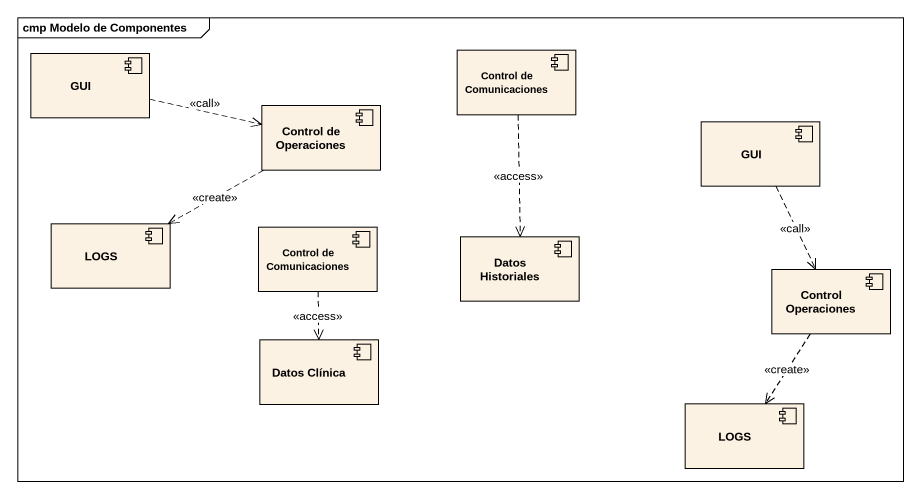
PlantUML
@startuml
mainframe cmp Modelo de Componentes
component GUI
component "Control de Comunicaciones" as Control_de_Comunicaciones
component "Control de Operaciones" as Control_de_Operaciones
component "GUI" as GUI_2
component LOGS
component "Control de Comunicaciones" as Control_de_Comunicaciones_2
component "Datos Historiales" as Datos_Historiales
component "Control Operaciones" as Control_Operaciones
component "Datos Clínica" as Datos_Clínica
component "LOGS" as LOGS_2
GUI .right.> Control_de_Operaciones : <<call>>
Control_de_Comunicaciones ..> Datos_Historiales : <<access>>
Control_de_Operaciones .left.> LOGS : <<create>>
GUI_2 ..> Control_Operaciones : <<call>>
Control_de_Comunicaciones_2 ..> Datos_Clínica : <<access>>
Control_Operaciones ..> LOGS_2 : <<create>>
@enduml
